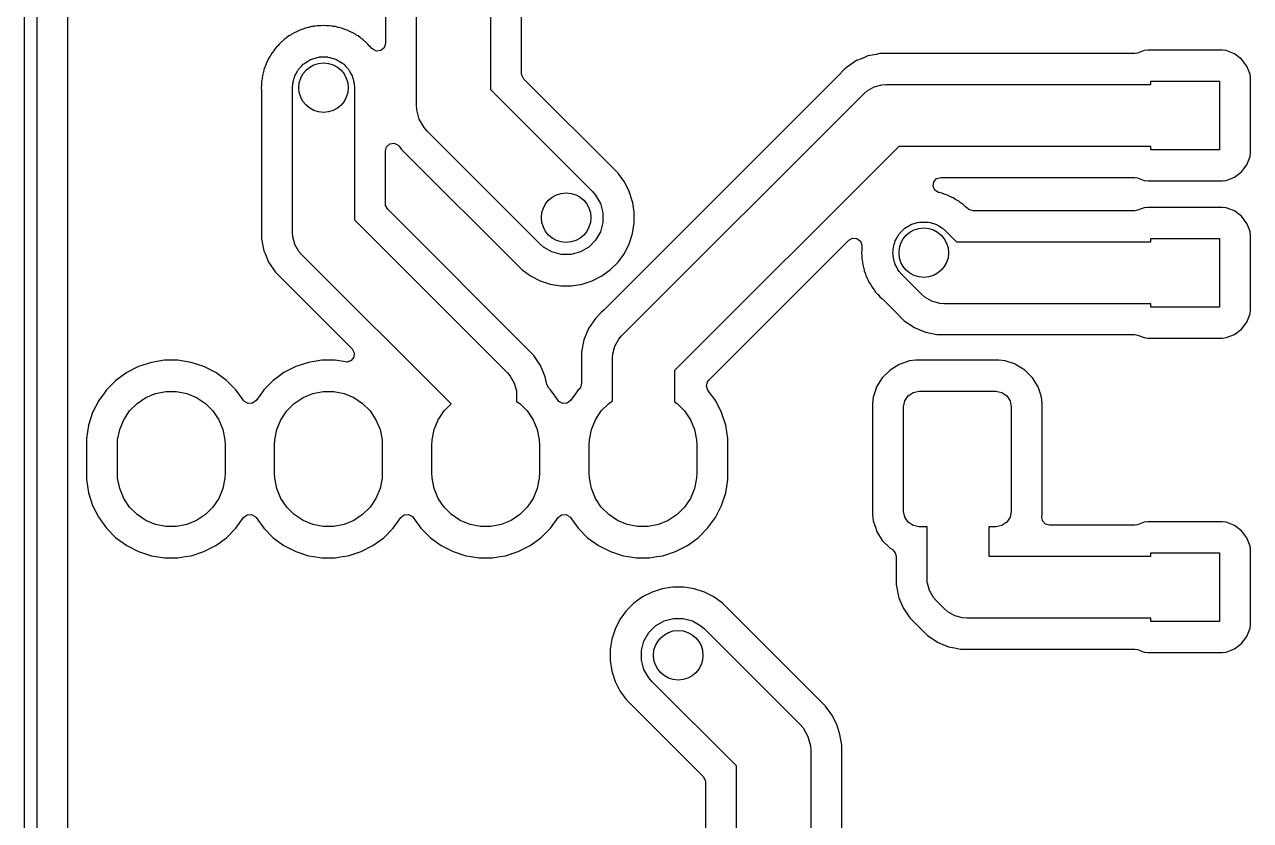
# Model space of a CAD drawing. Extents: x 75 to 134, y -115.2 to -43.8.
# Drawn here: x 88.86 to 108.66, y -90.08 to -77.22 of the extents above; entities that cross this region are included whole.
import ezdxf

# ---------------------------------------------------------------- set-up
doc = ezdxf.new("R2010")
doc.units = 0
doc.layers.add('BLACK', color=7, linetype='CONTINUOUS')

msp = doc.modelspace()

# ---------------------------------------------------------------- linework, layer by layer
at = {"layer": 'BLACK', "linetype": 'CONTINUOUS'}
for p, q in [((88.86, -110.96), (88.86, -67.403284)), ((89.06, -67.368129), (89.06, -110.86)), ((89.5605, -83.907133), (89.5605, -70.732969)), ((95.19, -78.52), (95.19, -74.835)), ((96.39, -74.835), (96.39, -78.271472)), ((94.6895, -75.21723), (94.6895, -77.526608)), ((96.8905, -78.012796), (96.8905, -75.548135)), ((93.69, -77.234659), (93.64691, -77.238903)), ((93.73309, -77.238903), (93.69, -77.234659)), ((93.09799, -77.431557), (93.088225, -77.438799)), ((93.13146, -77.404091), (93.09799, -77.431557)), ((93.131465, -77.404087), (93.13146, -77.404091)), ((93.169645, -77.38368), (93.131465, -77.404087)), ((93.18008, -77.377426), (93.169645, -77.38368)), ((93.216091, -77.353364), (93.18008, -77.377426)), ((93.256093, -77.336795), (93.216091, -77.353364)), ((93.267091, -77.331594), (93.256093, -77.336795)), ((93.305272, -77.311186), (93.267091, -77.331594)), ((93.346707, -77.298616), (93.305272, -77.311186)), ((93.358159, -77.294518), (93.346707, -77.298616)), ((93.398161, -77.277949), (93.358159, -77.294518)), ((93.398166, -77.277948), (93.398161, -77.277949)), ((93.440626, -77.269502), (93.398166, -77.277948)), ((93.452427, -77.266546), (93.440626, -77.269502)), ((93.493867, -77.253976), (93.452427, -77.266546)), ((93.536963, -77.24973), (93.493867, -77.253976)), ((93.548991, -77.247945), (93.536963, -77.24973)), ((93.591453, -77.2395), (93.548991, -77.247945)), ((93.634756, -77.2395), (93.591453, -77.2395)), ((93.64691, -77.238903), (93.634756, -77.2395)), ((93.745244, -77.2395), (93.73309, -77.238903)), ((93.788541, -77.2395), (93.745244, -77.2395)), ((93.788544, -77.2395), (93.788541, -77.2395)), ((93.831006, -77.247945), (93.788544, -77.2395)), ((93.843035, -77.24973), (93.831006, -77.247945)), ((93.88613, -77.253975), (93.843035, -77.24973)), ((93.886134, -77.253976), (93.88613, -77.253975)), ((93.927575, -77.266547), (93.886134, -77.253976)), ((93.939378, -77.269503), (93.927575, -77.266547)), ((93.981827, -77.277946), (93.939378, -77.269503)), ((93.981834, -77.277948), (93.981827, -77.277946)), ((94.021834, -77.294517), (93.981834, -77.277948)), ((94.033277, -77.298612), (94.021834, -77.294517)), ((94.074727, -77.311186), (94.033277, -77.298612)), ((94.074728, -77.311186), (94.074727, -77.311186)), ((94.074729, -77.311187), (94.074728, -77.311186)), ((94.112913, -77.331597), (94.074729, -77.311187)), ((94.123915, -77.3368), (94.112913, -77.331597)), ((94.163914, -77.353368), (94.123915, -77.3368)), ((94.163918, -77.35337), (94.163914, -77.353368)), ((94.199918, -77.377425), (94.163918, -77.35337)), ((94.21035, -77.383678), (94.199918, -77.377425)), ((94.231436, -77.394948), (94.21035, -77.383678)), ((94.248535, -77.404088), (94.231436, -77.394948)), ((94.248543, -77.404094), (94.248535, -77.404088)), ((94.282002, -77.431552), (94.248543, -77.404094)), ((94.291772, -77.438799), (94.282002, -77.431552)), ((92.912855, -77.602225), (92.888799, -77.638225)), ((92.91286, -77.602219), (92.912855, -77.602225)), ((92.943483, -77.571595), (92.91286, -77.602219)), ((92.95165, -77.562584), (92.943483, -77.571595)), ((92.979117, -77.529117), (92.95165, -77.562584)), ((93.012584, -77.50165), (92.979117, -77.529117)), ((93.021595, -77.493483), (93.012584, -77.50165)), ((93.052219, -77.46286), (93.021595, -77.493483)), ((93.052225, -77.462855), (93.052219, -77.46286)), ((93.088225, -77.438799), (93.052225, -77.462855)), ((94.311139, -77.45174), (94.291772, -77.438799)), ((94.32778, -77.46286), (94.311139, -77.45174)), ((94.327783, -77.462862), (94.32778, -77.46286)), ((94.327787, -77.462865), (94.327783, -77.462862)), ((94.358401, -77.493479), (94.327787, -77.462865)), ((94.367416, -77.501651), (94.358401, -77.493479)), ((94.400884, -77.529118), (94.367416, -77.501651)), ((94.428346, -77.562581), (94.400884, -77.529118)), ((94.43652, -77.571599), (94.428346, -77.562581)), ((94.467135, -77.602213), (94.43652, -77.571599)), ((94.469648, -77.605275), (94.467135, -77.602213)), ((94.484297, -77.620321), (94.469648, -77.605275)), ((94.547853, -77.649346), (94.484297, -77.620321)), ((94.669815, -77.593647), (94.617011, -77.639402)), ((94.6895, -77.526608), (94.669815, -77.593647)), ((92.781594, -77.817091), (92.761186, -77.855272)), ((92.786795, -77.806093), (92.781594, -77.817091)), ((92.803364, -77.766091), (92.786795, -77.806093)), ((92.827426, -77.73008), (92.803364, -77.766091)), ((92.83368, -77.719645), (92.827426, -77.73008)), ((92.854087, -77.681465), (92.83368, -77.719645)), ((92.854091, -77.68146), (92.854087, -77.681465)), ((92.881557, -77.64799), (92.854091, -77.68146)), ((92.888799, -77.638225), (92.881557, -77.64799)), ((93.385619, -77.843323), (93.446696, -77.808059)), ((93.446696, -77.808059), (93.482292, -77.785184)), ((93.482292, -77.785184), (93.490486, -77.782777)), ((93.490486, -77.782777), (93.498658, -77.77806)), ((93.498658, -77.77806), (93.58893, -77.753872)), ((93.58893, -77.753872), (93.618843, -77.745089)), ((93.618843, -77.745089), (93.62171, -77.745089)), ((93.62171, -77.745089), (93.624737, -77.744278)), ((93.624737, -77.744278), (93.755263, -77.744278)), ((93.755263, -77.744278), (93.75829, -77.745089)), ((93.75829, -77.745089), (93.761157, -77.745089)), ((93.761157, -77.745089), (93.791069, -77.753872)), ((93.791069, -77.753872), (93.881342, -77.77806)), ((93.881342, -77.77806), (93.889513, -77.782777)), ((93.889513, -77.782777), (93.897708, -77.785184)), ((93.897708, -77.785184), (93.933303, -77.808059)), ((93.933303, -77.808059), (93.994381, -77.843323)), ((94.617011, -77.639402), (94.547853, -77.649346)), ((102.301079, -77.803371), (102.137219, -77.912859)), ((102.301089, -77.803366), (102.301079, -77.803371)), ((102.391091, -77.766086), (102.301089, -77.803366)), ((102.429834, -77.750038), (102.391091, -77.766086)), ((102.483159, -77.72795), (102.429834, -77.750037)), ((102.429834, -77.750037), (102.429834, -77.750038)), ((102.483167, -77.727947), (102.483159, -77.72795)), ((102.58454, -77.707784), (102.483167, -77.727947)), ((102.615179, -77.701689), (102.58454, -77.707784)), ((102.676457, -77.6895), (102.615179, -77.701689)), ((106.798547, -77.6895), (102.676457, -77.6895)), ((106.84188, -77.681682), (106.798547, -77.6895)), ((106.948516, -77.641908), (106.84188, -77.681682)), ((107.008123, -77.635501), (106.948516, -77.641908)), ((107.008129, -77.6355), (107.008123, -77.635501)), ((108.211864, -77.6355), (107.008129, -77.6355)), ((108.211873, -77.6355), (108.211864, -77.6355)), ((108.211881, -77.6355), (108.211873, -77.6355)), ((108.211883, -77.635501), (108.211881, -77.6355)), ((108.271483, -77.641908), (108.211883, -77.635501)), ((108.406328, -77.692202), (108.271482, -77.641908)), ((108.271482, -77.641908), (108.271483, -77.641908)), ((108.406335, -77.692206), (108.406328, -77.692202)), ((108.521544, -77.778452), (108.406335, -77.692206)), ((108.521547, -77.778455), (108.521544, -77.778452)), ((108.607793, -77.893664), (108.521547, -77.778455)), ((92.716546, -78.002427), (92.703976, -78.043867)), ((92.719502, -77.990626), (92.716546, -78.002427)), ((92.727948, -77.948166), (92.719502, -77.990626)), ((92.727949, -77.948161), (92.727948, -77.948166)), ((92.744518, -77.908159), (92.727949, -77.948161)), ((92.748616, -77.896707), (92.744518, -77.908159)), ((92.761186, -77.855272), (92.748616, -77.896707)), ((93.22806, -78.048658), (93.253156, -78.005189)), ((93.253156, -78.005189), (93.269373, -77.96968)), ((93.269373, -77.96968), (93.282213, -77.954861)), ((93.282213, -77.954861), (93.293323, -77.935619)), ((93.293323, -77.935619), (93.335002, -77.893939)), ((93.335002, -77.893939), (93.36257, -77.862125)), ((93.36257, -77.862125), (93.374455, -77.854486)), ((93.374455, -77.854486), (93.385619, -77.843323)), ((93.994381, -77.843323), (94.005544, -77.854486)), ((94.005544, -77.854486), (94.01743, -77.862125)), ((94.01743, -77.862125), (94.044997, -77.893939)), ((94.044997, -77.893939), (94.086677, -77.935619)), ((94.086677, -77.935619), (94.097786, -77.954861)), ((94.097786, -77.954861), (94.110627, -77.96968)), ((94.110627, -77.96968), (94.126843, -78.005189)), ((94.126843, -78.005189), (94.15194, -78.048658)), ((96.893334, -78.039154), (96.8905, -78.012796)), ((102.101918, -77.948161), (101.997861, -78.052218)), ((102.137219, -77.912859), (102.101918, -77.948161)), ((108.607797, -77.893671), (108.607793, -77.893664)), ((108.652227, -78.012796), (108.607797, -77.893671)), ((108.658091, -78.028517), (108.652227, -78.012796)), ((108.664499, -78.088128), (108.658091, -78.028517)), ((92.688903, -78.196907), (92.684659, -78.239999)), ((92.6895, -78.184754), (92.688903, -78.196907)), ((92.697945, -78.098991), (92.6895, -78.141453)), ((92.6895, -78.141453), (92.6895, -78.184754)), ((92.69973, -78.086963), (92.697945, -78.098991)), ((92.703976, -78.043867), (92.69973, -78.086963)), ((93.19, -78.24), (93.194278, -78.174737)), ((93.194278, -78.174737), (93.205296, -78.133615)), ((93.205296, -78.133615), (93.210254, -78.099134)), ((93.210254, -78.099134), (93.220613, -78.076449)), ((93.220613, -78.076449), (93.22806, -78.048658)), ((94.15194, -78.048658), (94.159386, -78.076449)), ((94.159386, -78.076449), (94.169746, -78.099134)), ((94.169746, -78.099134), (94.174703, -78.133615)), ((94.174703, -78.133615), (94.185722, -78.174737)), ((94.185722, -78.174737), (94.19, -78.24)), ((96.926819, -78.100477), (96.893334, -78.039154)), ((98.449415, -79.623073), (96.926819, -78.100477)), ((101.997858, -78.052221), (98.222221, -81.827858)), ((101.997861, -78.052218), (101.997858, -78.052221)), ((102.583658, -78.22806), (102.709737, -78.194277)), ((102.709737, -78.194277), (102.709752, -78.194277)), ((102.709752, -78.194277), (102.775, -78.19)), ((102.775, -78.19), (107.056, -78.19)), ((107.056, -78.19), (107.056, -78.136)), ((107.056, -78.136), (108.164, -78.136)), ((108.164, -78.136), (108.164, -79.244)), ((108.664499, -78.088135), (108.664499, -78.088128)), ((108.6645, -79.291873), (108.664499, -78.088135)), ((92.684659, -78.239999), (92.688903, -78.28309)), ((92.688903, -78.28309), (92.6895, -78.295244)), ((92.6895, -78.295244), (92.6895, -80.681858)), ((93.19, -80.583314), (93.19, -78.24)), ((94.19, -78.24), (94.19, -80.376207)), ((96.39, -78.271472), (98.034264, -79.915736)), ((98.506447, -82.251447), (102.421447, -78.336447)), ((102.421447, -78.336447), (102.47061, -78.293331)), ((102.47061, -78.293331), (102.470619, -78.293323)), ((102.470619, -78.293323), (102.583658, -78.22806)), ((95.195133, -78.598316), (95.19, -78.52)), ((95.235672, -78.74961), (95.195133, -78.598316)), ((95.313988, -78.885257), (95.235672, -78.74961)), ((95.365736, -78.944264), (95.313988, -78.885257)), ((97.185736, -80.764264), (95.365736, -78.944264)), ((94.6905, -79.260583), (94.710185, -79.193544)), ((94.710185, -79.193544), (94.762989, -79.147789)), ((94.762989, -79.147789), (94.832147, -79.137845)), ((94.832147, -79.137845), (94.895703, -79.16687)), ((94.895703, -79.16687), (94.914815, -79.187694)), ((94.914815, -79.187694), (94.950586, -79.236928)), ((102.982106, -79.19), (99.36, -82.812106)), ((107.056, -79.19), (102.982106, -79.19)), ((107.056, -79.244), (107.056, -79.19)), ((94.6905, -80.11753), (94.6905, -79.260583)), ((94.950586, -79.236928), (94.950588, -79.23693)), ((94.950588, -79.23693), (96.893073, -81.179415)), ((108.164, -79.244), (107.056, -79.244)), ((108.607796, -79.486331), (108.658091, -79.351483)), ((108.658091, -79.351483), (108.6645, -79.291873)), ((108.406331, -79.687796), (108.521546, -79.601546)), ((108.521546, -79.601546), (108.607796, -79.486331)), ((98.449419, -79.623078), (98.449415, -79.623073)), ((98.498403, -79.6905), (98.449419, -79.623078)), ((98.551232, -79.763213), (98.498403, -79.6905)), ((98.629873, -79.917555), (98.551232, -79.763213)), ((103.537094, -79.831292), (103.547519, -79.762204)), ((103.547519, -79.762204), (103.59364, -79.70972)), ((103.59364, -79.70972), (103.659952, -79.6905)), ((103.659952, -79.6905), (106.798547, -79.6905)), ((106.798547, -79.6905), (106.84188, -79.698318)), ((106.84188, -79.698318), (106.948517, -79.738091)), ((106.948517, -79.738091), (106.948516, -79.738091)), ((106.948516, -79.738091), (106.955444, -79.738835)), ((106.955444, -79.738835), (107.008127, -79.7445)), ((107.008127, -79.7445), (108.211872, -79.744499)), ((108.211872, -79.744499), (108.271483, -79.738091)), ((108.271483, -79.738091), (108.406331, -79.687796)), ((98.034264, -79.915736), (98.086012, -79.974744)), ((98.086012, -79.974744), (98.164328, -80.11039)), ((98.683402, -80.082299), (98.629873, -79.917555)), ((103.565676, -79.895048), (103.537094, -79.831292)), ((103.62419, -79.933231), (103.565676, -79.895048)), ((103.624522, -79.933331), (103.62419, -79.933231)), ((103.636092, -79.936217), (103.624522, -79.933331)), ((103.678543, -79.944661), (103.636092, -79.936217)), ((103.67855, -79.944663), (103.678543, -79.944661)), ((103.718564, -79.961237), (103.67855, -79.944663)), ((103.730002, -79.965329), (103.718564, -79.961237)), ((103.771439, -79.977899), (103.730002, -79.965329)), ((103.771444, -79.977901), (103.771439, -79.977899)), ((103.809633, -79.998313), (103.771444, -79.977901)), ((103.820629, -80.003514), (103.809633, -79.998313)), ((103.860628, -80.020083), (103.820629, -80.003514)), ((94.693334, -80.143888), (94.6905, -80.11753)), ((94.726819, -80.205211), (94.693334, -80.143888)), ((97.087137, -82.565529), (94.726819, -80.205211)), ((98.164328, -80.11039), (98.204867, -80.261685)), ((98.686544, -80.102137), (98.683402, -80.082299)), ((98.7105, -80.253384), (98.686544, -80.102137)), ((103.896627, -80.044136), (103.860628, -80.020083)), ((103.907061, -80.05039), (103.896627, -80.044136)), ((103.945252, -80.070804), (103.907061, -80.05039)), ((103.945253, -80.070805), (103.945252, -80.070804)), ((103.945255, -80.070806), (103.945253, -80.070805)), ((103.978721, -80.098271), (103.945255, -80.070806)), ((103.988495, -80.10552), (103.978721, -80.098271)), ((104.024494, -80.129574), (103.988495, -80.10552)), ((104.024498, -80.129577), (104.024494, -80.129574)), ((104.055108, -80.160188), (104.024498, -80.129577)), ((104.064126, -80.168362), (104.055108, -80.160188)), ((104.102307, -80.199696), (104.064126, -80.168362)), ((104.102595, -80.199343), (104.102307, -80.199696)), ((104.11559, -80.209815), (104.102595, -80.199343)), ((106.948516, -80.181908), (106.84188, -80.221682)), ((107.008123, -80.175501), (106.948516, -80.181908)), ((107.008129, -80.1755), (107.008123, -80.175501)), ((108.211864, -80.1755), (107.008129, -80.1755)), ((108.211873, -80.1755), (108.211864, -80.1755)), ((108.211881, -80.1755), (108.211873, -80.1755)), ((108.211883, -80.175501), (108.211881, -80.1755)), ((108.271483, -80.181908), (108.211883, -80.175501)), ((108.406328, -80.232202), (108.271482, -80.181908)), ((108.271482, -80.181908), (108.271483, -80.181908)), ((94.19, -80.376207), (96.663554, -82.849761)), ((98.204867, -80.261685), (98.204867, -80.418316)), ((98.7105, -80.25339), (98.7105, -80.253384)), ((98.7105, -80.426611), (98.7105, -80.25339)), ((104.182629, -80.2295), (104.11559, -80.209815)), ((106.798547, -80.2295), (104.182629, -80.2295)), ((106.84188, -80.221682), (106.798547, -80.2295)), ((108.406335, -80.232206), (108.406328, -80.232202)), ((108.521544, -80.318452), (108.406335, -80.232206)), ((108.521547, -80.318455), (108.521544, -80.318452)), ((108.607793, -80.433664), (108.521547, -80.318455)), ((93.194277, -80.648561), (93.19, -80.583314)), ((98.164328, -80.569611), (98.086012, -80.705257)), ((98.204867, -80.418316), (98.164328, -80.569611)), ((98.629873, -80.762446), (98.683402, -80.597701)), ((98.683402, -80.597701), (98.7105, -80.426611)), ((102.978931, -80.62157), (102.990038, -80.602334)), ((102.990038, -80.602334), (103.031703, -80.560668)), ((103.031703, -80.560668), (103.059284, -80.528839)), ((103.059284, -80.528839), (103.071174, -80.521197)), ((103.071174, -80.521197), (103.082334, -80.510038)), ((103.082334, -80.510038), (103.143399, -80.474781)), ((103.143399, -80.474781), (103.179006, -80.451898)), ((103.179006, -80.451898), (103.1872, -80.449491)), ((103.1872, -80.449491), (103.195372, -80.444774)), ((103.195372, -80.444774), (103.285672, -80.420577)), ((103.285672, -80.420577), (103.315557, -80.411803)), ((103.315557, -80.411803), (103.318421, -80.411803)), ((103.318421, -80.411803), (103.321451, -80.410991)), ((103.321451, -80.410991), (103.451977, -80.410991)), ((103.451977, -80.410991), (103.455007, -80.411803)), ((103.455007, -80.411803), (103.457871, -80.411803)), ((103.457871, -80.411803), (103.487755, -80.420577)), ((103.487755, -80.420577), (103.578056, -80.444774)), ((103.578056, -80.444774), (103.586227, -80.449491)), ((103.586227, -80.449491), (103.594422, -80.451898)), ((103.594422, -80.451898), (103.630028, -80.474781)), ((103.630028, -80.474781), (103.691094, -80.510038)), ((103.691094, -80.510038), (103.708113, -80.524963)), ((103.708113, -80.524963), (103.714144, -80.528839)), ((103.714144, -80.528839), (103.719243, -80.534724)), ((103.719243, -80.534724), (103.740267, -80.553161)), ((103.740267, -80.553161), (103.917107, -80.73)), ((108.607797, -80.433671), (108.607793, -80.433664)), ((108.640736, -80.521987), (108.607797, -80.433671)), ((108.658091, -80.568517), (108.640736, -80.521987)), ((108.664499, -80.628128), (108.658091, -80.568517)), ((92.6895, -80.681858), (92.727947, -80.875142)), ((93.194277, -80.648577), (93.194277, -80.648561)), ((93.2257, -80.765848), (93.194277, -80.648577)), ((93.22806, -80.774656), (93.2257, -80.765848)), ((93.293323, -80.887695), (93.22806, -80.774656)), ((97.244744, -80.816012), (97.185736, -80.764264)), ((98.086012, -80.705257), (97.975257, -80.816012)), ((98.551232, -80.916788), (98.629873, -80.762446)), ((99.912327, -82.967592), (102.175519, -80.704399)), ((102.175519, -80.704399), (102.23684, -80.670916)), ((102.23684, -80.670916), (102.306532, -80.6759)), ((102.306532, -80.6759), (102.362465, -80.717772)), ((102.362465, -80.717772), (102.386882, -80.783236)), ((102.386882, -80.783236), (102.386602, -80.804224)), ((102.890991, -80.841451), (102.90201, -80.800324)), ((102.90201, -80.800324), (102.906968, -80.765848)), ((102.906968, -80.765848), (102.917326, -80.743165)), ((102.917326, -80.743165), (102.924774, -80.715372)), ((102.924774, -80.715372), (102.949868, -80.671908)), ((102.949868, -80.671908), (102.966087, -80.636394)), ((102.966087, -80.636394), (102.978931, -80.62157)), ((103.917107, -80.73), (107.056, -80.73)), ((107.056, -80.73), (107.056, -80.676)), ((107.056, -80.676), (108.164, -80.676)), ((108.164, -80.676), (108.164, -81.784)), ((108.664499, -80.628135), (108.664499, -80.628128)), ((108.6645, -81.831873), (108.664499, -80.628135)), ((92.727947, -80.875142), (92.72795, -80.875154)), ((92.72795, -80.875154), (92.745196, -80.916788)), ((92.745196, -80.916788), (92.803366, -81.057225)), ((93.293338, -80.88771), (93.293323, -80.887695)), ((93.336447, -80.936867), (93.293338, -80.88771)), ((95.750069, -83.350489), (93.336447, -80.936867)), ((97.38039, -80.894328), (97.244744, -80.816012)), ((97.531685, -80.934867), (97.38039, -80.894328)), ((97.688316, -80.934867), (97.531685, -80.934867)), ((97.839611, -80.894328), (97.688316, -80.934867)), ((97.975257, -80.816012), (97.839611, -80.894328)), ((98.449414, -81.056928), (98.551232, -80.916788)), ((102.385617, -80.863621), (102.381373, -80.906713)), ((102.381373, -80.906713), (102.385617, -80.949804)), ((102.386214, -80.851468), (102.385617, -80.863621)), ((102.385617, -80.949804), (102.386214, -80.961958)), ((102.386602, -80.804224), (102.386214, -80.808167)), ((102.386214, -80.808167), (102.386214, -80.851468)), ((102.386214, -80.961958), (102.386214, -81.005257)), ((102.886714, -80.906714), (102.890991, -80.876967)), ((102.890991, -80.93646), (102.886714, -80.906714)), ((102.890991, -80.876967), (102.890991, -80.841451)), ((102.890991, -80.971977), (102.890991, -80.93646)), ((102.90201, -81.013103), (102.890991, -80.971977)), ((92.803366, -81.057225), (92.803371, -81.057234)), ((92.803371, -81.057234), (92.912859, -81.221094)), ((96.893073, -81.179415), (96.893078, -81.179419)), ((96.893078, -81.179419), (96.974462, -81.238547)), ((98.186788, -81.281232), (98.326928, -81.179414)), ((98.326928, -81.179414), (98.449414, -81.056928)), ((102.386214, -81.005257), (102.394659, -81.047719)), ((102.394659, -81.047719), (102.396444, -81.059748)), ((102.396444, -81.059748), (102.400689, -81.102844)), ((102.400689, -81.102844), (102.400691, -81.102851)), ((102.400691, -81.102851), (102.413261, -81.144291)), ((102.413261, -81.144291), (102.416217, -81.156092)), ((102.416217, -81.156092), (102.424661, -81.198543)), ((102.906968, -81.04758), (102.90201, -81.013103)), ((102.917326, -81.070262), (102.906968, -81.04758)), ((102.924774, -81.098056), (102.917326, -81.070262)), ((102.949868, -81.141519), (102.924774, -81.098056)), ((102.966087, -81.177034), (102.949868, -81.141519)), ((102.978931, -81.191857), (102.966087, -81.177034)), ((102.990038, -81.211094), (102.978931, -81.191857)), ((92.912859, -81.221094), (92.91286, -81.221095)), ((92.91286, -81.221095), (92.912861, -81.221096)), ((92.912861, -81.221096), (93.052218, -81.360453)), ((93.052218, -81.360453), (93.052219, -81.360453)), ((93.052219, -81.360453), (93.059286, -81.36752)), ((93.059286, -81.36752), (93.059285, -81.36752)), ((93.059285, -81.36752), (93.059289, -81.367523)), ((93.059289, -81.367523), (94.152677, -82.460912)), ((96.974462, -81.238547), (97.033213, -81.281232)), ((97.033213, -81.281232), (97.187555, -81.359873)), ((97.187555, -81.359873), (97.352299, -81.413402)), ((97.867701, -81.413402), (98.032446, -81.359873)), ((98.032446, -81.359873), (98.186788, -81.281232)), ((102.424661, -81.198543), (102.424662, -81.198545)), ((102.424662, -81.198545), (102.424663, -81.19855)), ((102.424663, -81.19855), (102.441237, -81.238564)), ((102.441237, -81.238564), (102.445329, -81.250002)), ((102.445329, -81.250002), (102.457899, -81.291439)), ((102.457899, -81.291439), (102.457901, -81.291444)), ((102.457901, -81.291444), (102.478313, -81.329633)), ((102.478313, -81.329633), (102.483514, -81.340629)), ((102.483514, -81.340629), (102.500083, -81.380628)), ((102.500083, -81.380628), (102.500083, -81.380629)), ((102.500083, -81.380629), (102.524136, -81.416627)), ((103.033161, -81.260267), (102.990038, -81.211094)), ((103.356446, -81.583553), (103.033161, -81.260267)), ((97.352299, -81.413402), (97.416458, -81.423563)), ((97.416458, -81.423563), (97.523385, -81.4405)), ((97.523385, -81.4405), (97.52339, -81.4405)), ((97.52339, -81.4405), (97.69661, -81.4405)), ((97.69661, -81.4405), (97.696611, -81.4405)), ((97.696611, -81.4405), (97.867701, -81.413402)), ((102.524136, -81.416627), (102.530391, -81.427062)), ((102.530391, -81.427062), (102.550806, -81.465255)), ((102.550806, -81.465255), (102.578271, -81.498721)), ((102.578271, -81.498721), (102.58552, -81.508495)), ((102.58552, -81.508495), (102.609574, -81.544494)), ((102.609574, -81.544494), (102.609577, -81.544498)), ((102.609577, -81.544498), (102.640188, -81.575108)), ((102.640188, -81.575108), (102.648362, -81.584126)), ((102.648362, -81.584126), (102.67583, -81.617597)), ((103.40561, -81.626668), (103.356446, -81.583553)), ((102.67583, -81.617597), (102.7093, -81.645064)), ((102.7093, -81.645064), (102.718316, -81.653236)), ((102.718316, -81.653236), (102.93286, -81.867781)), ((103.405619, -81.626677), (103.40561, -81.626668)), ((103.518658, -81.69194), (103.405619, -81.626677)), ((103.644737, -81.725723), (103.518658, -81.69194)), ((103.644752, -81.725723), (103.644737, -81.725723)), ((103.71, -81.73), (103.644752, -81.725723)), ((107.056, -81.73), (103.71, -81.73)), ((107.056, -81.784), (107.056, -81.73)), ((108.164, -81.784), (107.056, -81.784)), ((98.082859, -81.967219), (97.973371, -82.131079)), ((98.182298, -81.867781), (98.082859, -81.967219)), ((98.222218, -81.827861), (98.182298, -81.867781)), ((98.222221, -81.827858), (98.222218, -81.827861)), ((102.93286, -81.867781), (102.932861, -81.867782)), ((102.932861, -81.867782), (103.032297, -81.967218)), ((103.032297, -81.967218), (103.072219, -82.00714)), ((108.607796, -82.026331), (108.658091, -81.891483)), ((108.658091, -81.891483), (108.6645, -81.831873)), ((97.973364, -82.131092), (97.89795, -82.31316)), ((97.973371, -82.131079), (97.973364, -82.131092)), ((103.072219, -82.00714), (103.23608, -82.116628)), ((103.23608, -82.116628), (103.236086, -82.116632)), ((103.236086, -82.116632), (103.342745, -82.160811)), ((103.342745, -82.160811), (103.418164, -82.192051)), ((108.406331, -82.227796), (108.521546, -82.141546)), ((108.521546, -82.141546), (108.607796, -82.026331)), ((97.897947, -82.31317), (97.8595, -82.506456)), ((97.89795, -82.31316), (97.897947, -82.31317)), ((98.39806, -82.413658), (98.463323, -82.300619)), ((98.463323, -82.300619), (98.463338, -82.300603)), ((98.463338, -82.300603), (98.506447, -82.251447)), ((103.418164, -82.192051), (103.59785, -82.227793)), ((103.59785, -82.227793), (103.611454, -82.230499)), ((103.611454, -82.230499), (103.611457, -82.2305)), ((103.611457, -82.2305), (103.611459, -82.2305)), ((103.611459, -82.2305), (103.80854, -82.2305)), ((103.80854, -82.2305), (106.798547, -82.2305)), ((106.798547, -82.2305), (106.84188, -82.238318)), ((106.84188, -82.238318), (106.948517, -82.278091)), ((106.948517, -82.278091), (106.948516, -82.278091)), ((106.948516, -82.278091), (106.955444, -82.278835)), ((106.955444, -82.278835), (107.008127, -82.2845)), ((107.008127, -82.2845), (108.211872, -82.284499)), ((108.211872, -82.284499), (108.271483, -82.278091)), ((108.271483, -82.278091), (108.406331, -82.227796)), ((94.152677, -82.460912), (94.186162, -82.522235)), ((94.186162, -82.522235), (94.181178, -82.591927)), ((97.08714, -82.565533), (97.087137, -82.565529)), ((97.196628, -82.729393), (97.08714, -82.565533)), ((97.8595, -82.506456), (97.8595, -83.015958)), ((98.36, -82.605), (98.364277, -82.539752)), ((98.364277, -82.539737), (98.39806, -82.413658)), ((98.364277, -82.539752), (98.364277, -82.539737)), ((90.703908, -82.744909), (90.5117, -82.842843)), ((90.909077, -82.678245), (90.703908, -82.744909)), ((91.122134, -82.6445), (90.909077, -82.678245)), ((91.122139, -82.6445), (91.122134, -82.6445)), ((91.337861, -82.6445), (91.122139, -82.6445)), ((91.337866, -82.6445), (91.337861, -82.6445)), ((91.550922, -82.678245), (91.337866, -82.6445)), ((91.550924, -82.678245), (91.550922, -82.678245)), ((91.550926, -82.678246), (91.550924, -82.678245)), ((91.756089, -82.744908), (91.550926, -82.678246)), ((91.948299, -82.842843), (91.756089, -82.744908)), ((93.243908, -82.744909), (93.0517, -82.842843)), ((93.449077, -82.678245), (93.243908, -82.744909)), ((93.662134, -82.6445), (93.449077, -82.678245)), ((93.662139, -82.6445), (93.662134, -82.6445)), ((93.877861, -82.6445), (93.662139, -82.6445)), ((93.877866, -82.6445), (93.877861, -82.6445)), ((94.045598, -82.671066), (93.877866, -82.6445)), ((94.073842, -82.672277), (94.045598, -82.671066)), ((94.139306, -82.64786), (94.073842, -82.672277)), ((94.181178, -82.591927), (94.139306, -82.64786)), ((97.196631, -82.729399), (97.196628, -82.729393)), ((97.196632, -82.7294), (97.196631, -82.729399)), ((97.272052, -82.911479), (97.196632, -82.7294)), ((98.36, -83.301106), (98.36, -82.605)), ((102.990663, -82.710187), (102.841342, -82.802289)), ((102.990668, -82.710185), (102.990663, -82.710187)), ((103.1572, -82.655001), (102.990668, -82.710185)), ((103.157203, -82.655), (103.1572, -82.655001)), ((103.259981, -82.644501), (103.157203, -82.655)), ((103.259998, -82.6445), (103.259981, -82.644501)), ((104.60001, -82.6445), (103.259998, -82.6445)), ((104.702795, -82.655), (104.60001, -82.6445)), ((104.702797, -82.655001), (104.702795, -82.655)), ((104.867862, -82.709698), (104.702797, -82.655001)), ((104.869331, -82.710185), (104.867862, -82.709698)), ((104.869336, -82.710187), (104.869331, -82.710185)), ((104.877951, -82.715501), (104.869336, -82.710187)), ((105.018656, -82.802288), (104.877951, -82.715501)), ((90.337176, -82.969643), (90.184643, -83.122176)), ((90.337177, -82.969643), (90.337176, -82.969643)), ((90.337179, -82.969641), (90.337177, -82.969643)), ((90.417233, -82.911478), (90.337179, -82.969641)), ((90.5117, -82.842843), (90.417233, -82.911478)), ((92.122821, -82.969641), (91.948299, -82.842843)), ((92.275359, -83.122179), (92.122821, -82.969641)), ((92.877176, -82.969643), (92.724643, -83.122176)), ((92.877177, -82.969643), (92.877176, -82.969643)), ((92.877179, -82.969641), (92.877177, -82.969643)), ((92.957233, -82.911478), (92.877179, -82.969641)), ((93.0517, -82.842843), (92.957233, -82.911478)), ((96.663554, -82.849761), (96.706669, -82.898925)), ((96.706669, -82.898925), (96.706677, -82.898933)), ((96.706677, -82.898933), (96.77194, -83.011972)), ((97.296373, -83.033749), (97.272052, -82.911479)), ((99.36, -82.812106), (99.36, -83.314469)), ((99.892042, -82.994291), (99.912327, -82.967592)), ((102.717289, -82.926342), (102.625187, -83.075663)), ((102.841342, -82.802289), (102.717289, -82.926342)), ((105.142712, -82.926344), (105.018656, -82.802288)), ((105.234814, -83.075666), (105.142712, -82.926344)), ((90.151266, -83.168116), (90.057843, -83.2967)), ((90.184641, -83.122179), (90.151266, -83.168116)), ((90.184643, -83.122177), (90.184641, -83.122179)), ((90.184643, -83.122176), (90.184643, -83.122177)), ((90.977452, -83.182462), (91.144725, -83.149189)), ((91.144725, -83.149189), (91.315275, -83.149189)), ((91.315275, -83.149189), (91.482548, -83.182462)), ((92.377435, -83.262674), (92.275359, -83.122179)), ((92.691252, -83.168135), (92.600318, -83.293294)), ((92.724641, -83.122179), (92.691252, -83.168135)), ((92.724643, -83.122177), (92.724641, -83.122179)), ((92.724643, -83.122176), (92.724643, -83.122177)), ((93.517452, -83.182462), (93.684725, -83.149189)), ((93.684725, -83.149189), (93.855275, -83.149189)), ((93.855275, -83.149189), (94.022548, -83.182462)), ((96.77194, -83.011972), (96.77194, -83.011973)), ((96.77194, -83.011973), (96.805723, -83.138051)), ((96.805723, -83.138051), (96.805723, -83.138066)), ((96.805723, -83.138066), (96.81, -83.203314)), ((97.296796, -83.035778), (97.296373, -83.033749)), ((97.330281, -83.097101), (97.296796, -83.035778)), ((97.355359, -83.122179), (97.330281, -83.097101)), ((97.457435, -83.262674), (97.355359, -83.122179)), ((97.771252, -83.168135), (97.680318, -83.293294)), ((97.804641, -83.122179), (97.771252, -83.168135)), ((97.804643, -83.122177), (97.804641, -83.122179)), ((97.823181, -83.103639), (97.804643, -83.122176)), ((97.804643, -83.122176), (97.804643, -83.122177)), ((97.839815, -83.082997), (97.823181, -83.103639)), ((97.8595, -83.015958), (97.839815, -83.082997)), ((99.876217, -83.062345), (99.892042, -82.994291)), ((99.899696, -83.128148), (99.876217, -83.062345)), ((100.022157, -83.296701), (99.899696, -83.128148)), ((102.6143, -83.108517), (102.570001, -83.242203)), ((102.625185, -83.075668), (102.6143, -83.108517)), ((102.625187, -83.075663), (102.625185, -83.075668)), ((103.133223, -83.218223), (103.214329, -83.16403)), ((103.214329, -83.16403), (103.31, -83.145)), ((103.31, -83.145), (104.55, -83.145)), ((104.55, -83.145), (104.645671, -83.16403)), ((104.645671, -83.16403), (104.726777, -83.218223)), ((105.265455, -83.168135), (105.234814, -83.075666)), ((105.289999, -83.242203), (105.265455, -83.168135)), ((90.057843, -83.2967), (89.959909, -83.488908)), ((90.557481, -83.463078), (90.678078, -83.342481)), ((90.678078, -83.342481), (90.819885, -83.247729)), ((90.819885, -83.247729), (90.977452, -83.182462)), ((91.482548, -83.182462), (91.640115, -83.247729)), ((91.640115, -83.247729), (91.781922, -83.342481)), ((91.781922, -83.342481), (91.902519, -83.463078)), ((92.399682, -83.293294), (92.377435, -83.262674)), ((92.413579, -83.309332), (92.399682, -83.293294)), ((92.475374, -83.341938), (92.413579, -83.309332)), ((92.544988, -83.335959), (92.475374, -83.341938)), ((92.600318, -83.293294), (92.544988, -83.335959)), ((93.097481, -83.463078), (93.218078, -83.342481)), ((93.218078, -83.342481), (93.359885, -83.247729)), ((93.359885, -83.247729), (93.517452, -83.182462)), ((94.022548, -83.182462), (94.180115, -83.247729)), ((94.180115, -83.247729), (94.321922, -83.342481)), ((94.321922, -83.342481), (94.442519, -83.463078)), ((95.637481, -83.463078), (95.750069, -83.350489)), ((96.81, -83.203314), (96.81, -83.307787)), ((96.81, -83.307787), (96.861922, -83.342481)), ((96.861922, -83.342481), (96.982519, -83.463078)), ((97.479682, -83.293294), (97.457435, -83.262674)), ((97.493579, -83.309332), (97.479682, -83.293294)), ((97.555374, -83.341938), (97.493579, -83.309332)), ((97.624988, -83.335959), (97.555374, -83.341938)), ((97.680318, -83.293294), (97.624988, -83.335959)), ((98.177481, -83.463078), (98.298078, -83.342481)), ((98.298078, -83.342481), (98.36, -83.301106)), ((99.36, -83.314469), (99.401922, -83.342481)), ((99.401922, -83.342481), (99.522519, -83.463078)), ((100.046758, -83.344983), (100.022157, -83.296701)), ((100.120092, -83.488911), (100.046758, -83.344983)), ((102.57, -83.242204), (102.5595, -83.344983)), ((102.5595, -83.344983), (102.5595, -85.135001)), ((102.570001, -83.242204), (102.57, -83.242204)), ((102.570001, -83.242203), (102.570001, -83.242204)), ((103.06, -83.395), (103.07903, -83.299329)), ((103.07903, -83.299329), (103.133223, -83.218223)), ((104.726777, -83.218223), (104.78097, -83.299329)), ((104.78097, -83.299329), (104.8, -83.395)), ((105.300499, -83.344992), (105.289999, -83.242203)), ((105.3005, -85.135009), (105.300499, -83.344992)), ((89.959909, -83.488908), (89.893245, -83.694077)), ((90.462729, -83.604885), (90.557481, -83.463078)), ((91.902519, -83.463078), (91.997271, -83.604885)), ((93.002729, -83.604885), (93.097481, -83.463078)), ((94.442519, -83.463078), (94.537271, -83.604885)), ((95.542729, -83.604885), (95.637481, -83.463078)), ((96.982519, -83.463078), (97.077271, -83.604885)), ((98.082729, -83.604885), (98.177481, -83.463078)), ((99.522519, -83.463078), (99.617271, -83.604885)), ((100.186754, -83.694074), (100.120092, -83.488911)), ((103.06, -85.085), (103.06, -83.395)), ((104.8, -83.395), (104.8, -85.085)), ((89.893245, -83.694077), (89.8595, -83.907133)), ((90.364189, -83.929725), (90.397462, -83.762452)), ((90.397462, -83.762452), (90.462729, -83.604885)), ((91.997271, -83.604885), (92.062538, -83.762452)), ((92.062538, -83.762452), (92.095811, -83.929725)), ((92.904189, -83.929725), (92.937462, -83.762452)), ((92.937462, -83.762452), (93.002729, -83.604885)), ((94.537271, -83.604885), (94.602538, -83.762452)), ((94.602538, -83.762452), (94.635811, -83.929725)), ((95.444189, -83.929725), (95.477462, -83.762452)), ((95.477462, -83.762452), (95.542729, -83.604885)), ((97.077271, -83.604885), (97.142538, -83.762452)), ((97.142538, -83.762452), (97.175811, -83.929725)), ((97.984189, -83.929725), (98.017462, -83.762452)), ((98.017462, -83.762452), (98.082729, -83.604885)), ((99.617271, -83.604885), (99.682538, -83.762452)), ((99.682538, -83.762452), (99.715811, -83.929725)), ((100.186754, -83.694077), (100.186754, -83.694074)), ((100.2205, -83.907133), (100.186754, -83.694077)), ((89.5605, -91.759999), (89.5605, -83.907133)), ((89.8595, -83.907133), (89.8595, -84.572866)), ((90.36, -84.015), (90.364189, -83.929725)), ((92.095811, -83.929725), (92.1, -84.015)), ((92.9, -84.015), (92.904189, -83.929725)), ((94.635811, -83.929725), (94.64, -84.015)), ((95.44, -84.015), (95.444189, -83.929725)), ((97.175811, -83.929725), (97.18, -84.015)), ((97.98, -84.015), (97.984189, -83.929725)), ((99.715811, -83.929725), (99.72, -84.015)), ((100.2205, -84.572866), (100.2205, -83.907133)), ((90.36, -84.465), (90.36, -84.015)), ((92.1, -84.015), (92.1, -84.465)), ((92.9, -84.465), (92.9, -84.015)), ((94.64, -84.015), (94.64, -84.465)), ((95.44, -84.465), (95.44, -84.015)), ((97.18, -84.015), (97.18, -84.465)), ((97.98, -84.465), (97.98, -84.015)), ((99.72, -84.015), (99.72, -84.465)), ((90.364189, -84.550275), (90.36, -84.465)), ((90.397462, -84.717548), (90.364189, -84.550275)), ((92.095811, -84.550275), (92.062538, -84.717548)), ((92.1, -84.465), (92.095811, -84.550275)), ((92.904189, -84.550275), (92.9, -84.465)), ((92.937462, -84.717548), (92.904189, -84.550275)), ((94.635811, -84.550275), (94.602538, -84.717548)), ((94.64, -84.465), (94.635811, -84.550275)), ((95.444189, -84.550275), (95.44, -84.465)), ((95.477462, -84.717548), (95.444189, -84.550275)), ((97.175811, -84.550275), (97.142538, -84.717548)), ((97.18, -84.465), (97.175811, -84.550275)), ((97.984189, -84.550275), (97.98, -84.465)), ((98.017462, -84.717548), (97.984189, -84.550275)), ((99.715811, -84.550275), (99.682538, -84.717548)), ((99.72, -84.465), (99.715811, -84.550275)), ((89.8595, -84.572866), (89.893245, -84.785922)), ((90.462729, -84.875115), (90.397462, -84.717548)), ((92.062538, -84.717548), (91.997271, -84.875115)), ((93.002729, -84.875115), (92.937462, -84.717548)), ((94.602538, -84.717548), (94.537271, -84.875115)), ((95.542729, -84.875115), (95.477462, -84.717548)), ((97.142538, -84.717548), (97.077271, -84.875115)), ((98.082729, -84.875115), (98.017462, -84.717548)), ((99.682538, -84.717548), (99.617271, -84.875115)), ((100.186754, -84.785926), (100.203286, -84.681544)), ((100.203286, -84.681544), (100.2205, -84.572866)), ((89.893245, -84.785922), (89.893246, -84.785926)), ((89.893246, -84.785926), (89.959908, -84.991089)), ((90.557481, -85.016922), (90.462729, -84.875115)), ((91.997271, -84.875115), (91.902519, -85.016922)), ((93.097481, -85.016922), (93.002729, -84.875115)), ((94.537271, -84.875115), (94.442519, -85.016922)), ((95.637481, -85.016922), (95.542729, -84.875115)), ((97.077271, -84.875115), (96.982519, -85.016922)), ((98.177481, -85.016922), (98.082729, -84.875115)), ((99.617271, -84.875115), (99.522519, -85.016922)), ((100.120092, -84.991089), (100.186754, -84.785926)), ((89.959908, -84.991089), (90.057843, -85.183299)), ((90.678078, -85.137519), (90.557481, -85.016922)), ((90.819885, -85.232271), (90.678078, -85.137519)), ((91.781922, -85.137519), (91.640115, -85.232271)), ((91.902519, -85.016922), (91.781922, -85.137519)), ((92.399682, -85.186704), (92.455012, -85.14404)), ((92.455012, -85.14404), (92.524626, -85.138061)), ((92.524626, -85.138061), (92.58642, -85.170667)), ((93.218078, -85.137519), (93.097481, -85.016922)), ((93.359885, -85.232271), (93.218078, -85.137519)), ((94.321922, -85.137519), (94.180115, -85.232271)), ((94.442519, -85.016922), (94.321922, -85.137519)), ((94.939682, -85.186704), (94.995012, -85.14404)), ((94.995012, -85.14404), (95.064626, -85.138061)), ((95.064626, -85.138061), (95.12642, -85.170667)), ((95.758078, -85.137519), (95.637481, -85.016922)), ((95.899885, -85.232271), (95.758078, -85.137519)), ((96.861922, -85.137519), (96.720115, -85.232271)), ((96.982519, -85.016922), (96.861922, -85.137519)), ((97.479682, -85.186704), (97.535012, -85.14404)), ((97.535012, -85.14404), (97.604626, -85.138061)), ((97.604626, -85.138061), (97.66642, -85.170667)), ((98.298078, -85.137519), (98.177481, -85.016922)), ((98.439885, -85.232271), (98.298078, -85.137519)), ((99.401922, -85.137519), (99.260115, -85.232271)), ((99.522519, -85.016922), (99.401922, -85.137519)), ((100.022157, -85.183299), (100.120092, -84.991089)), ((102.5595, -85.135001), (102.559501, -85.135018)), ((102.559501, -85.135018), (102.57, -85.237796)), ((103.07903, -85.180671), (103.06, -85.085)), ((104.8, -85.085), (104.78097, -85.180671)), ((105.296629, -85.172896), (105.300188, -85.138061)), ((105.300188, -85.138061), (105.3005, -85.135009)), ((90.057843, -85.183299), (90.184641, -85.357821)), ((90.977452, -85.297538), (90.819885, -85.232271)), ((91.144725, -85.330811), (90.977452, -85.297538)), ((91.315275, -85.330811), (91.144725, -85.330811)), ((91.482548, -85.297538), (91.315275, -85.330811)), ((91.640115, -85.232271), (91.482548, -85.297538)), ((92.275359, -85.357821), (92.399682, -85.186704)), ((92.58642, -85.170667), (92.600315, -85.186702)), ((92.600315, -85.186702), (92.724641, -85.357821)), ((93.517452, -85.297538), (93.359885, -85.232271)), ((93.684725, -85.330811), (93.517452, -85.297538)), ((93.855275, -85.330811), (93.684725, -85.330811)), ((94.022548, -85.297538), (93.855275, -85.330811)), ((94.180115, -85.232271), (94.022548, -85.297538)), ((94.815359, -85.357821), (94.939682, -85.186704)), ((95.12642, -85.170667), (95.140315, -85.186702)), ((95.140315, -85.186702), (95.264641, -85.357821)), ((96.057452, -85.297538), (95.899885, -85.232271)), ((96.224725, -85.330811), (96.057452, -85.297538)), ((96.395275, -85.330811), (96.224725, -85.330811)), ((96.562548, -85.297538), (96.395275, -85.330811)), ((96.720115, -85.232271), (96.562548, -85.297538)), ((97.355359, -85.357821), (97.479682, -85.186704)), ((97.66642, -85.170667), (97.680315, -85.186702)), ((97.680315, -85.186702), (97.804641, -85.357821)), ((98.597452, -85.297538), (98.439885, -85.232271)), ((98.764725, -85.330811), (98.597452, -85.297538)), ((98.935275, -85.330811), (98.764725, -85.330811)), ((99.102548, -85.297538), (98.935275, -85.330811)), ((99.260115, -85.232271), (99.102548, -85.297538)), ((99.895359, -85.357821), (100.022157, -85.183299)), ((102.57, -85.237796), (102.570001, -85.237799)), ((102.570001, -85.237799), (102.609773, -85.357821)), ((103.133223, -85.261777), (103.07903, -85.180671)), ((103.214329, -85.31597), (103.133223, -85.261777)), ((103.31, -85.335), (103.214329, -85.31597)), ((103.44, -85.335), (103.31, -85.335)), ((103.44, -86.17), (103.44, -85.335)), ((104.55, -85.335), (104.44, -85.335)), ((104.44, -85.335), (104.44, -85.81)), ((104.645671, -85.31597), (104.55, -85.335)), ((104.726777, -85.261777), (104.645671, -85.31597)), ((104.78097, -85.180671), (104.726777, -85.261777)), ((105.307193, -85.237011), (105.296629, -85.172896)), ((105.352948, -85.289815), (105.307193, -85.237011)), ((105.419987, -85.3095), (105.352948, -85.289815)), ((106.798547, -85.3095), (105.419987, -85.3095)), ((106.84188, -85.301682), (106.798547, -85.3095)), ((106.948516, -85.261908), (106.84188, -85.301682)), ((107.008123, -85.255501), (106.948516, -85.261908)), ((107.008129, -85.2555), (107.008123, -85.255501)), ((108.211864, -85.2555), (107.008129, -85.2555)), ((108.211873, -85.2555), (108.211864, -85.2555)), ((108.211881, -85.2555), (108.211873, -85.2555)), ((108.211883, -85.255501), (108.211881, -85.2555)), ((108.271483, -85.261908), (108.211883, -85.255501)), ((108.406328, -85.312202), (108.271482, -85.261908)), ((108.271482, -85.261908), (108.271483, -85.261908)), ((108.406335, -85.312206), (108.406328, -85.312202)), ((108.521544, -85.398452), (108.406335, -85.312206)), ((90.184641, -85.357821), (90.337179, -85.510359)), ((90.337179, -85.510359), (90.511701, -85.637157)), ((91.948299, -85.637157), (92.122821, -85.510359)), ((92.122821, -85.510359), (92.275359, -85.357821)), ((92.724641, -85.357821), (92.877179, -85.510359)), ((92.877179, -85.510359), (93.051701, -85.637157)), ((94.488299, -85.637157), (94.662821, -85.510359)), ((94.662821, -85.510359), (94.815359, -85.357821)), ((95.264641, -85.357821), (95.417179, -85.510359)), ((95.417179, -85.510359), (95.591701, -85.637157)), ((97.028299, -85.637157), (97.202821, -85.510359)), ((97.202821, -85.510359), (97.355359, -85.357821)), ((97.804641, -85.357821), (97.957179, -85.510359)), ((97.957179, -85.510359), (98.131701, -85.637157)), ((99.568299, -85.637157), (99.742821, -85.510359)), ((99.742821, -85.510359), (99.895359, -85.357821)), ((102.609773, -85.357821), (102.625186, -85.404334)), ((102.625186, -85.404334), (102.717288, -85.553656)), ((102.717288, -85.553656), (102.841344, -85.677712)), ((108.521547, -85.398455), (108.521544, -85.398452)), ((108.607793, -85.513664), (108.521547, -85.398455)), ((108.607795, -85.513668), (108.607793, -85.513664)), ((108.607796, -85.513669), (108.607795, -85.513668)), ((108.658091, -85.648517), (108.607796, -85.513669)), ((90.511701, -85.637157), (90.703911, -85.735092)), ((90.703911, -85.735092), (90.909074, -85.801754)), ((91.550926, -85.801754), (91.756089, -85.735092)), ((91.756089, -85.735092), (91.948299, -85.637157)), ((93.051701, -85.637157), (93.243911, -85.735092)), ((93.243911, -85.735092), (93.449074, -85.801754)), ((94.090926, -85.801754), (94.296089, -85.735092)), ((94.296089, -85.735092), (94.488299, -85.637157)), ((95.591701, -85.637157), (95.783911, -85.735092)), ((95.783911, -85.735092), (95.989074, -85.801754)), ((96.630926, -85.801754), (96.836089, -85.735092)), ((96.836089, -85.735092), (97.028299, -85.637157)), ((98.131701, -85.637157), (98.323911, -85.735092)), ((98.323911, -85.735092), (98.529074, -85.801754)), ((99.170926, -85.801754), (99.376089, -85.735092)), ((99.376089, -85.735092), (99.568299, -85.637157)), ((102.841344, -85.677712), (102.880596, -85.701922)), ((102.880596, -85.701922), (102.92732, -85.753868)), ((108.664499, -85.708128), (108.658091, -85.648517)), ((108.664499, -85.708135), (108.664499, -85.708128)), ((108.6645, -86.911873), (108.664499, -85.708135)), ((90.909074, -85.801754), (90.988973, -85.814408)), ((90.988973, -85.814408), (91.122134, -85.8355)), ((91.122134, -85.8355), (91.122139, -85.8355)), ((91.122139, -85.8355), (91.337866, -85.8355)), ((91.337866, -85.8355), (91.45623, -85.816752)), ((91.45623, -85.816752), (91.550926, -85.801754)), ((93.449074, -85.801754), (93.528973, -85.814408)), ((93.528973, -85.814408), (93.662134, -85.8355)), ((93.662134, -85.8355), (93.662139, -85.8355)), ((93.662139, -85.8355), (93.877866, -85.8355)), ((93.877866, -85.8355), (93.99623, -85.816752)), ((93.99623, -85.816752), (94.090926, -85.801754)), ((95.989074, -85.801754), (96.068973, -85.814408)), ((96.068973, -85.814408), (96.202134, -85.8355)), ((96.202134, -85.8355), (96.202139, -85.8355)), ((96.202139, -85.8355), (96.417866, -85.8355)), ((96.417866, -85.8355), (96.53623, -85.816752)), ((96.53623, -85.816752), (96.630926, -85.801754)), ((98.529074, -85.801754), (98.608973, -85.814408)), ((98.608973, -85.814408), (98.742134, -85.8355)), ((98.742134, -85.8355), (98.742139, -85.8355)), ((98.742139, -85.8355), (98.957866, -85.8355)), ((98.957866, -85.8355), (99.07623, -85.816752)), ((99.07623, -85.816752), (99.170926, -85.801754)), ((102.92732, -85.753868), (102.9395, -85.807461)), ((102.9395, -85.807461), (102.9395, -86.268544)), ((104.44, -85.81), (107.056, -85.81)), ((107.056, -85.81), (107.056, -85.756)), ((107.056, -85.756), (108.164, -85.756)), ((108.164, -85.756), (108.164, -86.864)), ((99.162302, -86.336597), (98.997552, -86.390128)), ((99.293728, -86.315781), (99.162302, -86.336597)), ((99.333389, -86.3095), (99.293728, -86.315781)), ((99.506611, -86.3095), (99.333389, -86.3095)), ((99.546271, -86.315781), (99.506611, -86.3095)), ((99.677698, -86.336597), (99.546271, -86.315781)), ((99.677699, -86.336597), (99.677698, -86.336597)), ((99.677701, -86.336598), (99.677699, -86.336597)), ((99.842445, -86.390127), (99.677701, -86.336598)), ((102.9395, -86.268544), (102.977947, -86.461828)), ((103.444277, -86.235247), (103.44, -86.17)), ((103.444277, -86.235263), (103.444277, -86.235247)), ((103.446816, -86.244737), (103.444277, -86.235263)), ((103.47806, -86.361342), (103.446816, -86.244737)), ((98.763256, -86.526859), (98.703072, -86.570586)), ((98.843211, -86.468768), (98.763256, -86.526859)), ((98.997552, -86.390128), (98.843211, -86.468768)), ((99.996788, -86.468768), (99.842445, -86.390127)), ((100.136928, -86.570586), (99.996788, -86.468768)), ((102.977947, -86.461828), (102.97795, -86.46184)), ((102.97795, -86.46184), (102.985964, -86.481186)), ((102.985964, -86.481186), (103.053366, -86.643911)), ((103.543323, -86.474381), (103.47806, -86.361342)), ((103.543338, -86.474396), (103.543323, -86.474381)), ((103.586447, -86.523553), (103.543338, -86.474396)), ((103.726447, -86.663553), (103.586447, -86.523553)), ((98.580586, -86.693072), (98.536859, -86.753256)), ((98.580588, -86.69307), (98.580586, -86.693072)), ((98.703069, -86.570588), (98.580588, -86.693069)), ((98.580588, -86.693069), (98.580588, -86.69307)), ((98.70307, -86.570588), (98.703069, -86.570588)), ((98.703072, -86.570586), (98.70307, -86.570588)), ((101.676928, -88.110586), (100.136928, -86.570586)), ((103.053366, -86.643911), (103.053371, -86.64392)), ((103.053371, -86.64392), (103.16286, -86.807781)), ((103.775603, -86.706661), (103.726447, -86.663553)), ((103.775619, -86.706677), (103.775603, -86.706661)), ((103.888658, -86.77194), (103.775619, -86.706677)), ((98.478768, -86.833211), (98.400128, -86.987552)), ((98.536859, -86.753256), (98.478768, -86.833211)), ((98.943988, -87.044743), (99.054743, -86.933988)), ((99.054743, -86.933988), (99.19039, -86.855672)), ((99.19039, -86.855672), (99.341684, -86.815133)), ((99.341684, -86.815133), (99.498316, -86.815133)), ((99.498316, -86.815133), (99.64961, -86.855672)), ((99.64961, -86.855672), (99.785257, -86.933988)), ((99.785257, -86.933988), (99.844264, -86.985736)), ((103.16286, -86.807781), (103.162863, -86.807785)), ((103.162863, -86.807785), (103.442214, -87.087136)), ((104.014737, -86.805723), (103.888658, -86.77194)), ((104.014752, -86.805723), (104.014737, -86.805723)), ((104.08, -86.81), (104.014752, -86.805723)), ((107.056, -86.81), (104.08, -86.81)), ((107.056, -86.864), (107.056, -86.81)), ((108.164, -86.864), (107.056, -86.864)), ((108.658091, -86.971483), (108.6645, -86.911873)), ((98.400128, -86.987552), (98.346597, -87.152302)), ((98.865672, -87.18039), (98.943988, -87.044743)), ((99.844264, -86.985736), (101.384264, -88.525736)), ((103.442214, -87.087136), (103.442218, -87.087139)), ((103.442218, -87.087139), (103.606079, -87.196628)), ((108.521546, -87.221546), (108.607796, -87.106331)), ((108.607796, -87.106331), (108.658091, -86.971483)), ((98.321541, -87.3105), (98.3195, -87.323389)), ((98.3195, -87.323389), (98.3195, -87.496611)), ((98.346597, -87.152302), (98.321541, -87.3105)), ((98.825133, -87.331684), (98.865672, -87.18039)), ((98.825133, -87.488316), (98.825133, -87.331684)), ((103.606079, -87.196628), (103.606092, -87.196635)), ((103.606092, -87.196635), (103.734833, -87.249961)), ((103.734833, -87.249961), (103.777744, -87.267735)), ((103.777744, -87.267735), (103.788164, -87.272051)), ((103.788164, -87.272051), (103.884812, -87.291275)), ((103.884812, -87.291275), (103.933135, -87.300887)), ((103.933135, -87.300887), (103.981458, -87.3105)), ((103.981458, -87.3105), (103.981459, -87.3105)), ((103.981459, -87.3105), (103.98146, -87.3105)), ((103.98146, -87.3105), (104.17854, -87.3105)), ((104.17854, -87.3105), (106.798547, -87.3105)), ((106.798547, -87.3105), (106.84188, -87.318318)), ((106.84188, -87.318318), (106.948517, -87.358091)), ((108.271483, -87.358091), (108.406331, -87.307796)), ((108.406331, -87.307796), (108.521546, -87.221546)), ((98.3195, -87.496611), (98.346598, -87.667701)), ((98.865672, -87.63961), (98.825133, -87.488316)), ((106.948517, -87.358091), (106.948516, -87.358091)), ((106.948516, -87.358091), (106.955444, -87.358835)), ((106.955444, -87.358835), (107.008127, -87.3645)), ((107.008127, -87.3645), (108.211872, -87.364499)), ((108.211872, -87.364499), (108.271483, -87.358091)), ((98.346598, -87.667701), (98.400127, -87.832445)), ((98.943988, -87.775257), (98.865672, -87.63961)), ((98.400127, -87.832445), (98.478768, -87.986788)), ((98.995736, -87.834264), (98.943988, -87.775257)), ((100.36, -89.198528), (98.995736, -87.834264)), ((98.478768, -87.986788), (98.580586, -88.126928)), ((98.580586, -88.126928), (98.580588, -88.12693)), ((98.580588, -88.12693), (99.823181, -89.369523)), ((101.799414, -88.233072), (101.676928, -88.110586)), ((101.810358, -88.248135), (101.799414, -88.233072)), ((101.901232, -88.373212), (101.810358, -88.248135)), ((101.384264, -88.525736), (101.436012, -88.584743)), ((101.979873, -88.527555), (101.901232, -88.373212)), ((101.436012, -88.584743), (101.514328, -88.72039)), ((101.514328, -88.72039), (101.554867, -88.871684)), ((102.033402, -88.692299), (101.979873, -88.527555)), ((102.033402, -88.692302), (102.033402, -88.692299)), ((102.0605, -88.863389), (102.033402, -88.692302)), ((101.554867, -88.871684), (101.56, -88.95)), ((102.0605, -91.0105), (102.0605, -88.863389)), ((101.56, -88.95), (101.56, -91.635)), ((100.36, -91.638021), (100.36, -89.198528)), ((99.823181, -89.369523), (99.856666, -89.430846)), ((99.856666, -89.430846), (99.8595, -89.457204)), ((99.8595, -89.457204), (99.8595, -91.413054))]:
    msp.add_line(p, q, dxfattribs=at)
at = {"layer": 'BLACK'}
for centre in [(93.69, -78.24), (97.61, -80.34), (103.386714, -80.906714), (99.42, -87.41)]:
    msp.add_circle(centre, 0.4, dxfattribs=at)

doc.saveas('drawing.dxf')
